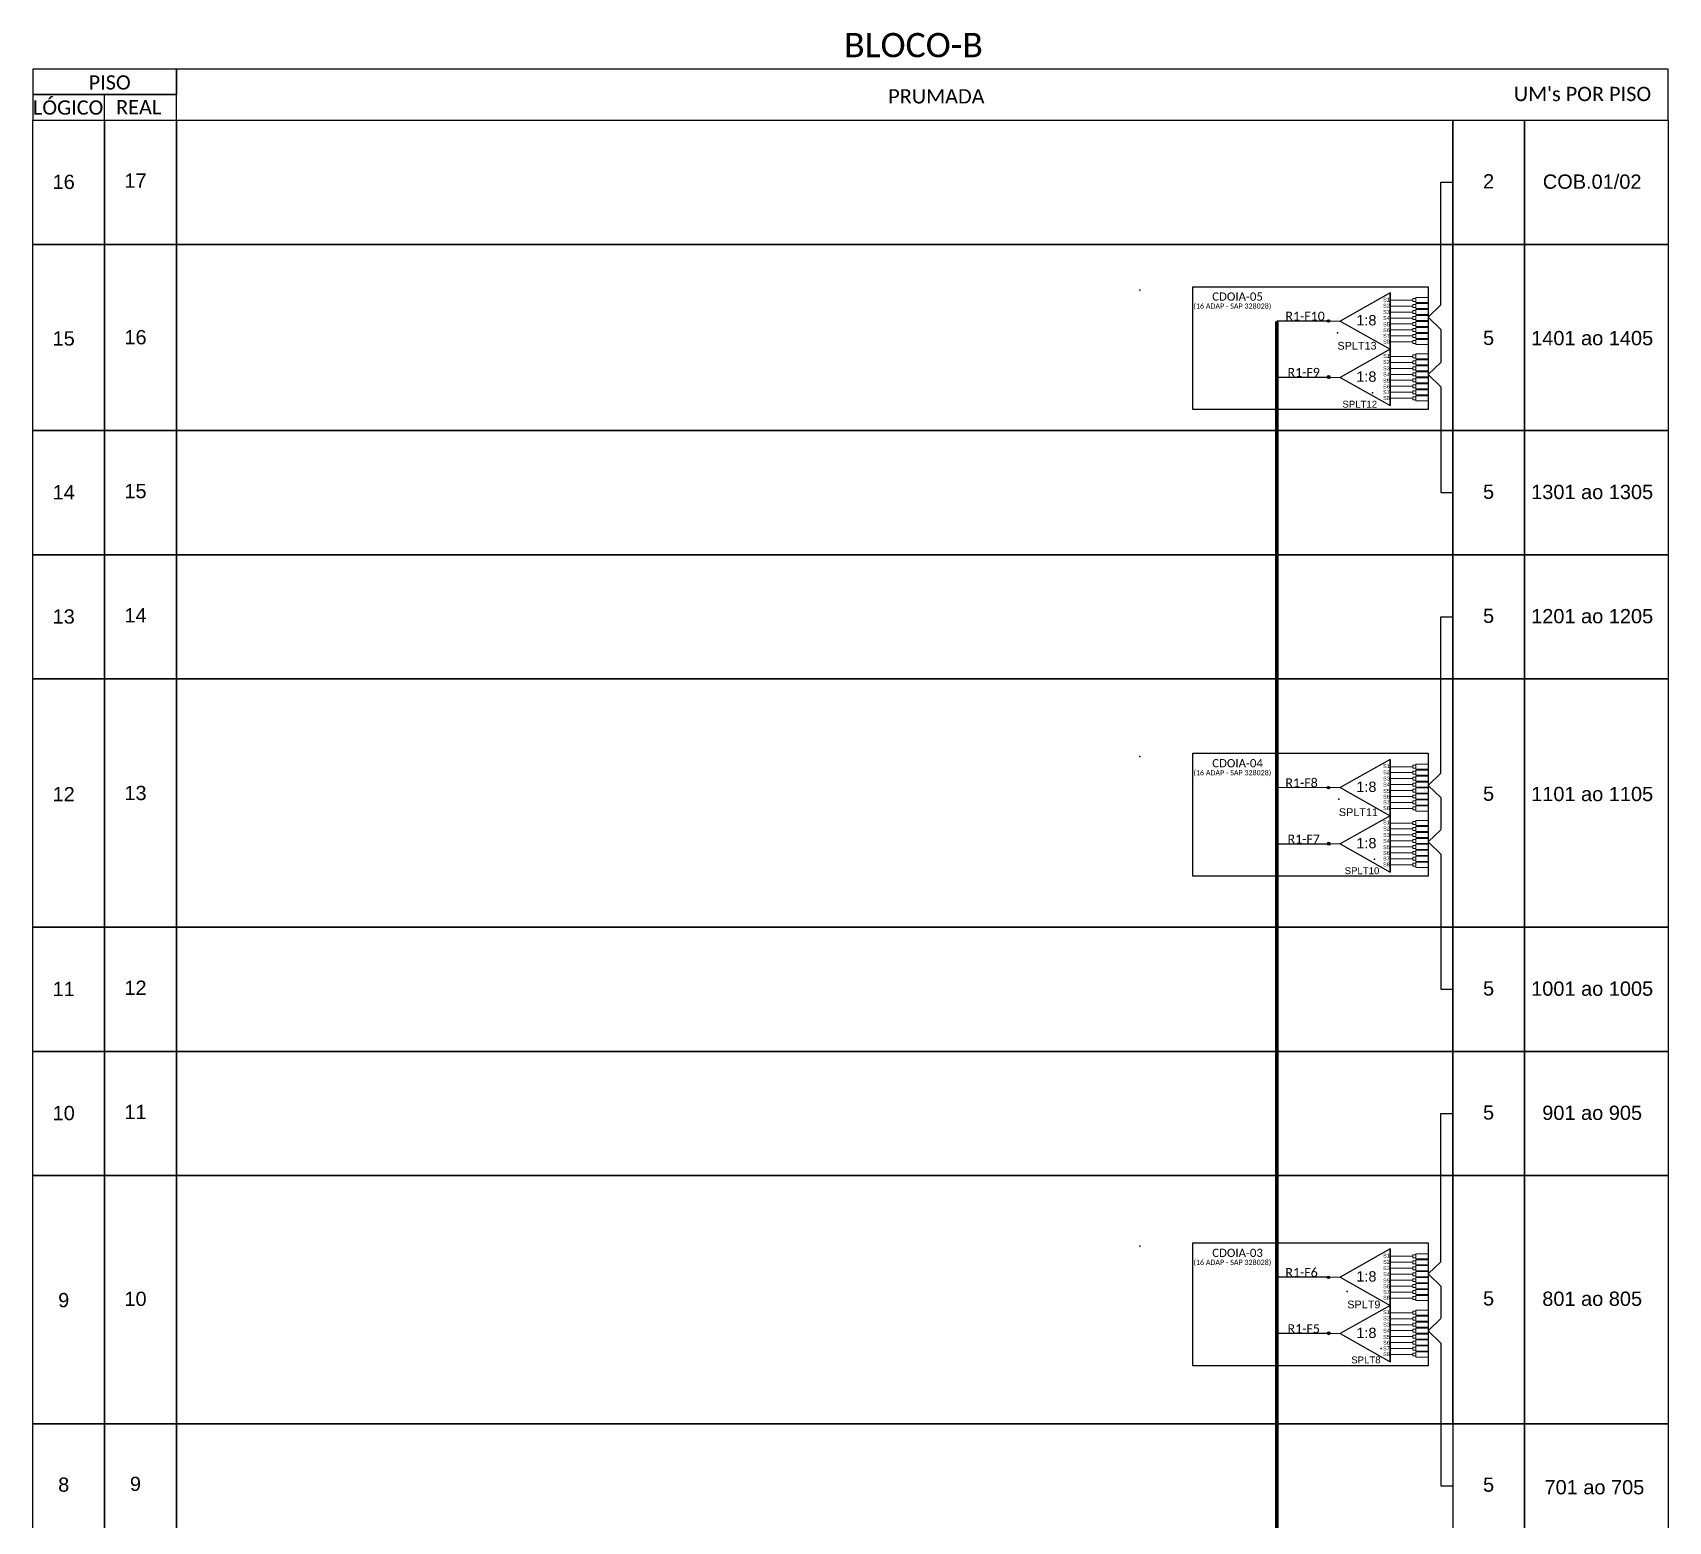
# Model space of a CAD drawing. Header units: metres. Extents: x -894 to 988, y 24 to 618.
# Drawn here: x 663.2 to 809.2, y 165.6 to 298.5 of the extents above; entities that cross this region are included whole.
import ezdxf
from ezdxf.enums import TextEntityAlignment as Align

# ---------------------------------------------------------------- set-up
doc = ezdxf.new("R2010")
doc.units = ezdxf.units.M
doc.styles.add('ARIAL', font='arial.ttf')
doc.styles.add('WMF-Calibri0', font='calibri.ttf')

# ---------------------------------------------------------------- blocks, each defined once
blk = doc.blocks.new('SPLT_1-8_SC-APC')
at = {"color": 1}
blk.add_lwpolyline([(-7.37, -2.1), (-17.04, -7.55), (-7.37, -13), (-7.37, -2.1)], dxfattribs=at)
at = {"color": 3, "lineweight": 0}
for points in [[(-2.41, -3.02), (-2.41, -4)], [(-2.41, -3.02), (0, -3.02)], [(-2.99, -3.51), (-7.37, -3.51)], [(-7.37, -4.66), (-2.99, -4.66)], [(-7.37, -5.82), (-2.99, -5.82)], [(-2.41, -4), (0, -4)], [(-2.41, -4.17), (-2.41, -5.16)], [(-2.41, -4.17), (0, -4.17)], [(-2.41, -5.16), (0, -5.16)], [(-2.41, -5.32), (-2.41, -6.31)], [(-2.41, -5.32), (0, -5.32)], [(-2.41, -6.31), (0, -6.31)], [(-7.37, -6.97), (-2.99, -6.97)], [(-7.37, -8.12), (-2.99, -8.12)], [(-7.37, -9.28), (-2.99, -9.28)], [(-2.41, -6.48), (-2.41, -7.46)], [(-2.41, -6.48), (0, -6.48)], [(-2.41, -7.46), (0, -7.46)], [(-2.41, -7.63), (-2.41, -8.62)], [(-2.41, -7.63), (0, -7.63)], [(-2.41, -8.62), (0, -8.62)], [(-2.41, -8.78), (-2.41, -9.77)], [(-2.41, -8.78), (0, -8.78)], [(-7.37, -10.43), (-2.99, -10.43)], [(-7.37, -11.58), (-2.99, -11.58)], [(-2.41, -9.77), (0, -9.77)], [(-2.41, -9.94), (-2.41, -10.92)], [(-2.41, -9.94), (0, -9.94)], [(-2.41, -10.92), (0, -10.92)], [(-2.41, -11.09), (-2.41, -12.08)], [(-2.41, -11.09), (0, -11.09)], [(-2.41, -12.08), (0, -12.08)]]:
    blk.add_lwpolyline(points, dxfattribs=at)
for points in [[(-2.99, -3.22), (-2.41, -3.22), (-2.41, -3.8), (-2.99, -3.8)], [(-2.99, -4.38), (-2.41, -4.38), (-2.41, -4.95), (-2.99, -4.95)], [(-2.99, -5.53), (-2.41, -5.53), (-2.41, -6.1), (-2.99, -6.1)], [(-2.99, -6.68), (-2.41, -6.68), (-2.41, -7.26), (-2.99, -7.26)], [(-2.99, -7.84), (-2.41, -7.84), (-2.41, -8.41), (-2.99, -8.41)], [(-2.99, -8.99), (-2.41, -8.99), (-2.41, -9.56), (-2.99, -9.56)], [(-2.99, -10.14), (-2.41, -10.14), (-2.41, -10.72), (-2.99, -10.72)], [(-2.99, -11.3), (-2.41, -11.3), (-2.41, -11.87), (-2.99, -11.87)]]:
    blk.add_lwpolyline(points, close=True, dxfattribs=at)
at = {"color": 1, "lineweight": 0}
blk.add_lwpolyline([(-17.04, -7.55), (-19.26, -7.55)], dxfattribs=at)
at = {"color": 1, "style": 'ARIAL'}
for s, height, p in [('S1', 0.75, (-8.74, -3.78)), ('S2', 0.75, (-8.74, -4.97)), ('S3', 0.75, (-8.74, -6.18)), ('1:8', 2, (-13.91, -8.4)), ('S4', 0.75, (-8.74, -7.36)), ('S5', 0.75, (-8.74, -8.57)), ('S6', 0.75, (-8.74, -9.69)), ('S7', 0.75, (-8.74, -10.78)), ('S8', 0.75, (-8.74, -11.9))]:
    blk.add_text(s, height=height, dxfattribs=at).set_placement(p)
blk = doc.blocks.new('SPLITTER_')
blk.add_point((0, 0))
at = {"style": 'ARIAL', "flags": 4}
blk.add_attdef('SPLT', (0, -3.26), '', height=1.5, dxfattribs=at)
blk = doc.blocks.new('A$C415C251F')
at = {"color": 3}
blk.add_point((0, 0), dxfattribs=at)
blk = doc.blocks.new('LEG_CDOIA8_C-SPLT_ESQ')
at = {"color": 3, "extrusion": (0, 0, -1), "xscale": -1, "zscale": -1}
blk.add_blockref('A$C415C251F', (0, 0), dxfattribs=at)
at = {"color": 1, "style": 'WMF-Calibri0', "flags": 4}
blk.add_attdef('MODELO', text='', height=1.5, dxfattribs=at).set_placement((22.54, -4.54), align=Align.CENTER)
blk.add_attdef('CDO', (21.44, -2.61), '', height=2, dxfattribs=at)
at = {"style": 'ARIAL', "flags": 4}
blk.add_attdef('SPLITAGEM', text='', height=1.5, dxfattribs=at).set_placement((18.61, -12.59), align=Align.CENTER)

msp = doc.modelspace()

# ---------------------------------------------------------------- hatches: boundary and pattern name
h = msp.add_hatch(color=3)
h.dxf.hatch_style = 1
h.paths.add_polyline_path([(779, 272.73, 1), (778.77, 272.73, 1)])
h = msp.add_hatch(color=3)
h.dxf.hatch_style = 1
h.paths.add_polyline_path([(779.02, 267.75, 1), (778.8, 267.75, 1)])
h = msp.add_hatch(color=3)
h.dxf.hatch_style = 1
h.paths.add_polyline_path([(779.03, 267.71, 1), (778.8, 267.71, 1)])
h = msp.add_hatch(color=3)
h.dxf.hatch_style = 1
h.paths.add_polyline_path([(779, 231.07, 1), (778.77, 231.07, 1)])
h = msp.add_hatch(color=3)
h.dxf.hatch_style = 1
h.paths.add_polyline_path([(779.02, 226.09, 1), (778.8, 226.09, 1)])
h = msp.add_hatch(color=3)
h.dxf.hatch_style = 1
h.paths.add_polyline_path([(779.03, 226.05, 1), (778.8, 226.05, 1)])
h = msp.add_hatch(color=3)
h.dxf.hatch_style = 1
h.paths.add_polyline_path([(779, 187.34, 1), (778.77, 187.34, 1)])
h = msp.add_hatch(color=3)
h.dxf.hatch_style = 1
h.paths.add_polyline_path([(779.02, 182.36, 1), (778.8, 182.36, 1)])
h = msp.add_hatch(color=3)
h.dxf.hatch_style = 1
h.paths.add_polyline_path([(779.03, 182.33, 1), (778.8, 182.33, 1)])

# ---------------------------------------------------------------- linework, layer by layer
for points in [[(663.18, 292.95), (676.01, 292.95), (676.01, 295.23), (663.18, 295.23)], [(663.18, 290.67), (676.01, 290.67), (676.01, 292.95), (663.18, 292.95)], [(663.18, 290.67), (669.6, 290.67), (669.6, 279.58), (663.18, 279.58)], [(669.6, 290.67), (676.01, 290.67), (676.01, 279.58), (669.6, 279.58)], [(789.99, 290.67), (796.41, 290.67), (796.41, 279.58), (789.99, 279.58)], [(796.41, 290.67), (809.24, 290.67), (809.24, 279.58), (796.41, 279.58)], [(663.18, 279.58), (669.6, 279.58), (669.6, 262.95), (663.18, 262.95)], [(669.6, 279.58), (676.01, 279.58), (676.01, 262.95), (669.6, 262.95)], [(789.99, 279.58), (796.41, 279.58), (796.41, 262.95), (789.99, 262.95)], [(796.41, 279.58), (809.24, 279.58), (809.24, 262.95), (796.41, 262.95)], [(663.18, 262.95), (669.6, 262.95), (669.6, 251.86), (663.18, 251.86)], [(669.6, 262.95), (676.01, 262.95), (676.01, 251.86), (669.6, 251.86)], [(789.99, 262.95), (796.41, 262.95), (796.41, 251.86), (789.99, 251.86)], [(796.41, 262.95), (809.24, 262.95), (809.24, 251.86), (796.41, 251.86)], [(663.18, 251.86), (669.6, 251.86), (669.6, 240.78), (663.18, 240.78)], [(669.6, 251.86), (676.01, 251.86), (676.01, 240.78), (669.6, 240.78)], [(789.99, 251.86), (796.41, 251.86), (796.41, 240.78), (789.99, 240.78)], [(796.41, 251.86), (809.24, 251.86), (809.24, 240.78), (796.41, 240.78)], [(663.18, 240.78), (669.6, 240.78), (669.6, 218.6), (663.18, 218.6)], [(669.6, 240.78), (676.01, 240.78), (676.01, 218.6), (669.6, 218.6)], [(789.99, 240.78), (796.41, 240.78), (796.41, 218.6), (789.99, 218.6)], [(796.41, 240.78), (809.24, 240.78), (809.24, 218.6), (796.41, 218.6)], [(663.18, 218.6), (669.6, 218.6), (669.6, 207.52), (663.18, 207.52)], [(669.6, 218.6), (676.01, 218.6), (676.01, 207.52), (669.6, 207.52)], [(789.99, 218.6), (796.41, 218.6), (796.41, 207.52), (789.99, 207.52)], [(796.41, 218.6), (809.24, 218.6), (809.24, 207.52), (796.41, 207.52)], [(663.18, 207.52), (669.6, 207.52), (669.6, 196.43), (663.18, 196.43)], [(669.6, 207.52), (676.01, 207.52), (676.01, 196.43), (669.6, 196.43)], [(789.99, 207.52), (796.41, 207.52), (796.41, 196.43), (789.99, 196.43)], [(796.41, 207.52), (809.24, 207.52), (809.24, 196.43), (796.41, 196.43)], [(663.18, 196.43), (669.6, 196.43), (669.6, 174.26), (663.18, 174.26)], [(669.6, 196.43), (676.01, 196.43), (676.01, 174.26), (669.6, 174.26)], [(789.99, 196.43), (796.41, 196.43), (796.41, 174.26), (789.99, 174.26)], [(796.41, 196.43), (809.24, 196.43), (809.24, 174.26), (796.41, 174.26)], [(663.18, 174.26), (669.6, 174.26), (669.6, 163.17), (663.18, 163.17)], [(669.6, 174.26), (676.01, 174.26), (676.01, 163.17), (669.6, 163.17)], [(796.41, 174.26), (809.24, 174.26), (809.24, 163.17), (796.41, 163.17)]]:
    msp.add_lwpolyline(points, close=True)
for points in [[(809.24, 295.23), (676.01, 295.23), (676.01, 295.23), (676.01, 292.95)], [(809.24, 290.67), (809.24, 295.23)], [(669.6, 290.67), (669.6, 292.95)], [(676.01, 290.67), (789.99, 290.67)], [(676.01, 290.67), (789.99, 290.67)], [(676.01, 290.67), (789.99, 290.67)], [(789.99, 279.58), (676.01, 279.58), (676.01, 290.67), (789.99, 290.67)], [(789.99, 290.67), (789.99, 279.58)], [(789.99, 290.67), (809.24, 290.67)], [(676.01, 279.58), (789.99, 279.58)], [(676.01, 279.58), (789.99, 279.58)], [(676.01, 279.58), (789.99, 279.58)], [(789.99, 262.95), (676.01, 262.95), (676.01, 279.58), (789.99, 279.58)], [(789.99, 279.58), (789.99, 262.95)], [(789.99, 279.58), (809.24, 279.58)], [(676.01, 262.95), (789.99, 262.95)], [(676.01, 262.95), (789.99, 262.95)], [(676.01, 262.95), (789.99, 262.95)], [(789.99, 251.86), (676.01, 251.86), (676.01, 262.95), (789.99, 262.95)], [(789.99, 262.95), (789.99, 251.86)], [(789.99, 262.95), (809.24, 262.95)], [(676.01, 251.86), (789.99, 251.86)], [(676.01, 251.86), (789.99, 251.86)], [(676.01, 251.86), (789.99, 251.86)], [(789.99, 240.78), (676.01, 240.78), (676.01, 251.86), (789.99, 251.86)], [(789.99, 251.86), (789.99, 240.78)], [(789.99, 251.86), (809.24, 251.86)], [(676.01, 240.78), (789.99, 240.78)], [(676.01, 240.78), (789.99, 240.78)], [(676.01, 240.78), (789.99, 240.78)], [(789.99, 218.6), (676.01, 218.6), (676.01, 240.78), (789.99, 240.78)], [(789.99, 240.78), (789.99, 218.6)], [(789.99, 240.78), (809.24, 240.78)], [(676.01, 218.6), (789.99, 218.6)], [(676.01, 218.6), (789.99, 218.6)], [(676.01, 218.6), (789.99, 218.6)], [(789.99, 207.52), (676.01, 207.52), (676.01, 218.6), (789.99, 218.6)], [(789.99, 218.6), (789.99, 207.52)], [(789.99, 218.6), (809.24, 218.6)], [(676.01, 207.52), (789.99, 207.52)], [(789.99, 196.43), (676.01, 196.43), (676.01, 207.52), (789.99, 207.52)], [(789.99, 207.52), (789.99, 196.43)], [(676.01, 196.43), (789.99, 196.43)], [(789.99, 174.26), (676.01, 174.26), (676.01, 196.43), (789.99, 196.43)], [(789.99, 196.43), (789.99, 174.26)], [(789.99, 163.17), (676.01, 163.17), (676.01, 174.26), (789.99, 174.26)], [(789.99, 174.26), (789.99, 163.17)], [(789.99, 174.26), (796.41, 174.26), (796.41, 163.17), (789.99, 163.17)]]:
    msp.add_lwpolyline(points)
at = {"color": 3}
for points in [[(788.94, 274.17), (788.94, 285.12), (789.99, 285.12)], [(788.94, 274.17), (787.81, 273.08), (788.94, 271.99), (788.94, 269.04)], [(788.94, 269.04), (787.81, 267.96), (788.94, 266.87), (788.94, 264.01)], [(788.94, 264.01), (788.94, 257.41), (789.99, 257.41)], [(788.94, 232.35), (788.94, 246.32), (789.99, 246.32)], [(788.94, 232.35), (787.81, 231.26), (788.94, 230.18), (788.94, 227.32)], [(788.94, 227.31), (787.81, 226.22), (788.94, 225.13), (788.94, 222.28)], [(788.94, 222.28), (788.94, 213.06), (789.99, 213.06)], [(788.94, 188.73), (788.94, 201.97), (789.99, 201.97)], [(788.94, 188.73), (787.81, 187.64), (788.94, 186.55), (788.94, 183.7)], [(788.94, 183.65), (787.81, 182.56), (788.94, 181.47), (788.94, 178.61)], [(788.94, 178.61), (788.94, 168.71), (789.99, 168.71)]]:
    msp.add_lwpolyline(points, dxfattribs=at)
at = {"color": 1}
for points in [[(787.81, 264.84), (766.79, 264.84), (766.79, 275.8), (787.81, 275.8)], [(787.81, 223.17), (766.79, 223.17), (766.79, 234.14), (787.81, 234.14)], [(787.81, 179.45), (766.79, 179.45), (766.79, 190.41), (787.81, 190.41)]]:
    msp.add_lwpolyline(points, close=True, dxfattribs=at)
for points in [[(784.4, 275.26), (784.4, 270.22)], [(784.4, 270.22), (784.4, 265.19)], [(784.4, 233.59), (784.4, 228.56)], [(784.4, 228.56), (784.4, 223.52)], [(784.4, 189.87), (784.4, 184.84)], [(784.4, 184.84), (784.4, 179.8)]]:
    msp.add_lwpolyline(points, dxfattribs=at)
at = {"color": 5, "const_width": 0.306}
msp.add_lwpolyline([(774.28, 272.72), (774.28, 142.75)], dxfattribs=at)
at = {"color": 5}
for points in [[(778.77, 272.73), (774.28, 272.72)], [(778.92, 267.69), (774.28, 267.69)], [(778.77, 231.07), (774.28, 231.06)], [(778.92, 226.03), (774.28, 226.03)], [(778.77, 187.35), (774.28, 187.34)], [(778.92, 182.31), (774.28, 182.31)]]:
    msp.add_lwpolyline(points, dxfattribs=at)
at = {"color": 3}
for centre in [(778.89, 272.73), (778.91, 267.75), (778.92, 267.71), (778.89, 231.07), (778.91, 226.09), (778.92, 226.05), (778.89, 187.34), (778.91, 182.36), (778.92, 182.33)]:
    msp.add_circle(centre, 0.112, dxfattribs=at)

# ---------------------------------------------------------------- block references
ref = msp.add_blockref('LEG_CDOIA8_C-SPLT_ESQ', (762.05, 275.5), dxfattribs=dict(at, xscale=0.36665177472, yscale=0.36665177472, zscale=0.36665177472))
ref.add_attrib('CDO', 'CDOIA-05', (768.51, 274.55), dxfattribs={"color": 1, "height": 0.733, "style": 'WMF-Calibri0'})
ref.add_attrib('MODELO', '(16 ADAP - SAP 328028)', dxfattribs={"color": 1, "height": 0.4583, "style": 'WMF-Calibri0'}).set_placement((770.31, 273.84), align=Align.CENTER)
at = {"color": 1, "xscale": 0.461894400000103, "yscale": 0.461894400000103, "zscale": 0.461894400000103}
for p in [(787.81, 276.22), (787.81, 271.19), (787.81, 234.56), (787.81, 229.53), (787.81, 190.84), (787.81, 185.8)]:
    msp.add_blockref('SPLT_1-8_SC-APC', p, dxfattribs=at)
ref = msp.add_blockref('SPLITTER_', (779.69, 271.69), dxfattribs=dict(xscale=0.461894400000095, yscale=0.461894400000095, zscale=0.461894400000095))
ref.add_attrib('SPLT', 'SPLT13', (779.69, 270.18), dxfattribs={"height": 0.693, "style": 'ARIAL'})
ref = msp.add_blockref('SPLITTER_', (782.81, 266.33), dxfattribs=dict(xscale=-0.4088339752805551, yscale=0.4088339752805551, zscale=0.4088339752805551))
ref.add_attrib('SPLT', 'SPLT12', (780.14, 265), dxfattribs={"height": 0.613, "style": 'ARIAL'})
at = {"color": 3}
ref = msp.add_blockref('LEG_CDOIA8_C-SPLT_ESQ', (762.05, 233.84), dxfattribs=dict(at, xscale=0.36665177472, yscale=0.36665177472, zscale=0.36665177472))
ref.add_attrib('CDO', 'CDOIA-04', (768.51, 232.88), dxfattribs={"color": 1, "height": 0.733, "style": 'WMF-Calibri0'})
ref.add_attrib('MODELO', '(16 ADAP - SAP 328028)', dxfattribs={"color": 1, "height": 0.4583, "style": 'WMF-Calibri0'}).set_placement((770.31, 232.17), align=Align.CENTER)
ref = msp.add_blockref('SPLITTER_', (779.82, 230.03), dxfattribs=dict(xscale=0.461894400000095, yscale=0.461894400000095, zscale=0.461894400000095))
ref.add_attrib('SPLT', 'SPLT11', (779.82, 228.53), dxfattribs={"height": 0.693, "style": 'ARIAL'})
ref = msp.add_blockref('SPLITTER_', (783.01, 224.67), dxfattribs=dict(xscale=-0.4088339752805551, yscale=0.4088339752805551, zscale=0.4088339752805551))
ref.add_attrib('SPLT', 'SPLT10', (780.34, 223.34), dxfattribs={"height": 0.613, "style": 'ARIAL'})
ref = msp.add_blockref('LEG_CDOIA8_C-SPLT_ESQ', (762.05, 190.12), dxfattribs=dict(at, xscale=0.36665177472, yscale=0.36665177472, zscale=0.36665177472))
ref.add_attrib('CDO', 'CDOIA-03', (768.51, 189.16), dxfattribs={"color": 1, "height": 0.733, "style": 'WMF-Calibri0'})
ref.add_attrib('MODELO', '(16 ADAP - SAP 328028)', dxfattribs={"color": 1, "height": 0.4583, "style": 'WMF-Calibri0'}).set_placement((770.31, 188.45), align=Align.CENTER)
ref = msp.add_blockref('SPLITTER_', (780.57, 186.08), dxfattribs=dict(xscale=0.461894400000095, yscale=0.461894400000095, zscale=0.461894400000095))
ref.add_attrib('SPLT', 'SPLT9', (780.57, 184.57), dxfattribs={"height": 0.693, "style": 'ARIAL'})
ref = msp.add_blockref('SPLITTER_', (783.6, 180.99), dxfattribs=dict(xscale=-0.4088339752805551, yscale=0.4088339752805551, zscale=0.4088339752805551))
ref.add_attrib('SPLT', 'SPLT8', (780.93, 179.66), dxfattribs={"height": 0.613, "style": 'ARIAL'})

# ---------------------------------------------------------------- texts
at = {"color": 3, "style": 'WMF-Calibri0'}
msp.add_text('BLOCO-B', height=2.165, dxfattribs=at).set_placement((735.64, 296.29))
at = {"style": 'WMF-Calibri0'}
for s, p in [('     PISO', (665.93, 293.4)), ("UM's POR PISO", (795.44, 292.37)), ('  LÓGICO', (662.31, 291.16)), ('    REAL', (668.83, 291.19)), ('PRUMADA', (739.58, 292.16))]:
    msp.add_text(s, height=1.275, dxfattribs=at).set_placement(p)
at = {"style": 'ARIAL'}
for s, height, p in [('16', 1.275, (665.95, 285.16)), ('17', 1.275, (672.36, 285.27)), ('2', 1.27, (793.19, 285.21)), ('COB.01/02', 1.275, (802.44, 285.18)), ('15', 1.275, (665.95, 271.18)), ('16', 1.275, (672.36, 271.29)), ('5', 1.27, (793.19, 271.23)), ('1401 ao 1405', 1.275, (802.44, 271.21)), ('14', 1.275, (665.95, 257.44)), ('15', 1.275, (672.36, 257.55)), ('5', 1.27, (793.19, 257.49)), ('1301 ao 1305', 1.275, (802.44, 257.47)), ('13', 1.275, (665.95, 246.35)), ('14', 1.275, (672.36, 246.46)), ('5', 1.27, (793.19, 246.41)), ('1201 ao 1205', 1.275, (802.44, 246.38)), ('12', 1.275, (665.95, 230.48)), ('13', 1.275, (672.36, 230.59)), ('5', 1.27, (793.19, 230.53)), ('1101 ao 1105', 1.275, (802.44, 230.5)), ('11', 1.275, (665.95, 213.09)), ('12', 1.275, (672.36, 213.2)), ('5', 1.27, (793.19, 213.14)), ('1001 ao 1005', 1.275, (802.44, 213.12)), ('10', 1.275, (665.95, 202.01)), ('11', 1.275, (672.36, 202.11)), ('5', 1.27, (793.19, 202.06)), ('901 ao 905', 1.275, (802.44, 202.03)), ('9', 1.27, (665.95, 185.31)), ('10', 1.275, (672.36, 185.42)), ('5', 1.27, (793.19, 185.46)), ('801 ao 805', 1.275, (802.44, 185.43)), ('8', 1.27, (665.95, 168.83)), ('9', 1.27, (672.36, 168.9)), ('5', 1.27, (793.19, 168.83)), ('701 ao 705', 1.275, (802.64, 168.6))]:
    msp.add_text(s, height=height, dxfattribs=at).set_placement(p, align=Align.MIDDLE_CENTER)
at = {"color": 5, "style": 'WMF-Calibri0'}
for s, p in [('R1-F10', (775.05, 272.77)), ('R1-F9', (775.24, 267.75)), ('R1-F8', (775.05, 231.1)), ('R1-F7', (775.24, 226.08)), ('R1-F6', (775.05, 187.38)), ('R1-F5', (775.24, 182.36))]:
    msp.add_text(s, height=0.797, dxfattribs=at).set_placement(p)

doc.saveas('drawing.dxf')
